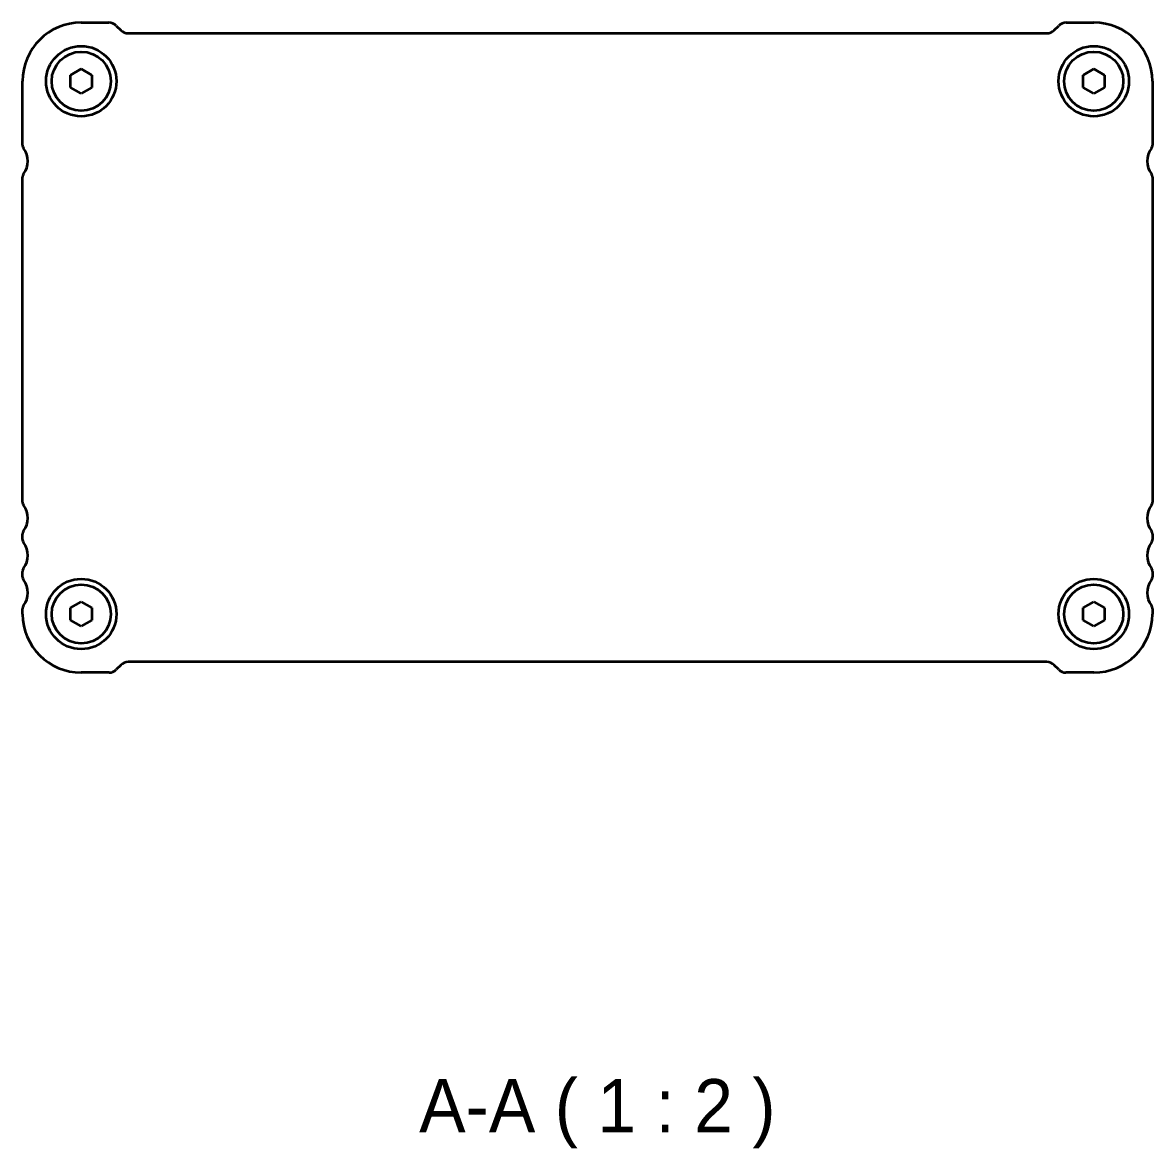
# Model space of a CAD drawing. Header units: millimetres. Extents: x 0 to 3168, y 0 to 562.
# Drawn here: x 860.5 to 966.5, y 135.7 to 241.3 of the extents above; entities that cross this region are included whole.
import ezdxf

# ---------------------------------------------------------------- set-up
doc = ezdxf.new("R2010")
doc.units = ezdxf.units.MM
doc.header["$LTSCALE"] = 1.5
doc.layers.add('Symbol (ISO)', color=7, linetype='Continuous', lineweight=18)
doc.layers.add('Visible (ISO)', color=7, linetype='Continuous', lineweight=35)
doc.styles.add('Note Text (TK)', font='')
doc.styles.get('Note Text (TK)').set_extended_font_data('MS PGothic')

msp = doc.modelspace()

# ---------------------------------------------------------------- linework, layer by layer
at = {"layer": 'Visible (ISO)'}
for p, q in [((866.0163, 241.3124), (868.6021, 241.3124)), ((869.3092, 241.0196), (869.7234, 240.6053)), ((957.3092, 240.6053), (957.7234, 241.0196)), ((958.4305, 241.3124), (961.0163, 241.3124)), ((870.4305, 240.3124), (956.6021, 240.3124)), ((865.0163, 236.3898), (866.0163, 236.9671)), ((865.0163, 235.2351), (865.0163, 236.3898)), ((866.0163, 236.9671), (867.0163, 236.3898)), ((867.0163, 236.3898), (867.0163, 235.2351)), ((960.0163, 236.3898), (961.0163, 236.9671)), ((960.0163, 235.2351), (960.0163, 236.3898)), ((961.0163, 236.9671), (962.0163, 236.3898)), ((962.0163, 236.3898), (962.0163, 235.2351)), ((860.5163, 229.8124), (860.5163, 235.8124)), ((966.5163, 235.8124), (966.5163, 229.8124)), ((866.0163, 234.6577), (865.0163, 235.2351)), ((867.0163, 235.2351), (866.0163, 234.6577)), ((961.0163, 234.6577), (960.0163, 235.2351)), ((962.0163, 235.2351), (961.0163, 234.6577)), ((860.5163, 196.3124), (860.5163, 226.8124)), ((966.5163, 226.8124), (966.5163, 196.3124)), ((860.5163, 192.8124), (860.5163, 193.3124)), ((966.5163, 193.3124), (966.5163, 192.8124)), ((860.5163, 189.3124), (860.5163, 189.8124)), ((966.5163, 189.8124), (966.5163, 189.3124)), ((865.0163, 186.3898), (866.0163, 186.9671)), ((866.0163, 186.9671), (867.0163, 186.3898)), ((960.0163, 186.3898), (961.0163, 186.9671)), ((961.0163, 186.9671), (962.0163, 186.3898)), ((860.5163, 185.8124), (860.5163, 186.3124)), ((865.0163, 185.2351), (865.0163, 186.3898)), ((867.0163, 186.3898), (867.0163, 185.2351)), ((960.0163, 185.2351), (960.0163, 186.3898)), ((962.0163, 186.3898), (962.0163, 185.2351)), ((966.5163, 186.3124), (966.5163, 185.8124)), ((866.0163, 184.6577), (865.0163, 185.2351)), ((867.0163, 185.2351), (866.0163, 184.6577)), ((961.0163, 184.6577), (960.0163, 185.2351)), ((962.0163, 185.2351), (961.0163, 184.6577)), ((956.6018, 181.3124), (870.4308, 181.3124)), ((868.6274, 180.3124), (866.0163, 180.3124)), ((869.7237, 181.0196), (869.3092, 180.605)), ((957.7234, 180.605), (957.3089, 181.0196)), ((961.0163, 180.3124), (958.4052, 180.3124))]:
    msp.add_line(p, q, dxfattribs=at)
for centre, radius in [((866.0163, 235.8124), 3.3), ((866.0163, 235.8124), 2.77), ((961.0163, 235.8124), 3.3), ((961.0163, 235.8124), 2.77), ((866.0163, 185.8124), 3.3), ((961.0163, 185.8124), 3.3), ((866.0163, 185.8124), 2.77), ((961.0163, 185.8124), 2.77)]:
    msp.add_circle(centre, radius, dxfattribs=at)
for centre, radius, start, end in [((866.0163, 235.8124), 5.5, 90, 180), ((868.6021, 240.3124), 1, 45, 90), ((958.4305, 240.3124), 1, 90, 135), ((961.0163, 235.8124), 5.5, 0, 90), ((870.4305, 241.3124), 1, 225, 270), ((956.6021, 241.3124), 1, 270, 315), ((861.0163, 229.8124), 0.5, 180, 216.869898), ((859.0163, 228.3124), 2, 323.130102, 36.869898), ((968.0163, 228.3124), 2, 143.130102, 216.869898), ((966.0163, 229.8124), 0.5, 323.130102, 0), ((861.0163, 226.8124), 0.5, 143.130102, 180), ((966.0163, 226.8124), 0.5, 0, 36.869898), ((861.0163, 196.3124), 0.5, 180, 216.869898), ((966.0163, 196.3124), 0.5, 323.130102, 0), ((859.0163, 194.8124), 2, 323.130102, 36.869898), ((968.0163, 194.8124), 2, 143.130102, 216.869898), ((861.0163, 193.3124), 0.5, 143.130102, 180), ((966.0163, 193.3124), 0.5, 0, 36.869898), ((861.0163, 192.8124), 0.5, 180, 216.869898), ((859.0163, 191.3124), 2, 323.130102, 36.869898), ((968.0163, 191.3124), 2, 143.130102, 216.869898), ((966.0163, 192.8124), 0.5, 323.130102, 0), ((861.0163, 189.8124), 0.5, 143.130102, 180), ((966.0163, 189.8124), 0.5, 0, 36.869898), ((861.0163, 189.3124), 0.5, 180, 216.869898), ((859.0163, 187.8124), 2, 323.130102, 36.869898), ((968.0163, 187.8124), 2, 143.130102, 216.869898), ((966.0163, 189.3124), 0.5, 323.130102, 0), ((861.0163, 186.3124), 0.5, 143.130102, 180), ((966.0163, 186.3124), 0.5, 0, 36.869898), ((866.0163, 185.8124), 5.5, 180, 270), ((961.0163, 185.8124), 5.5, 270, 0), ((870.4308, 180.3124), 1, 90, 135), ((956.6018, 180.3124), 1, 45, 90), ((868.6021, 181.3121), 1, 271.449227, 315), ((958.4305, 181.3121), 1, 225, 268.550773)]:
    msp.add_arc(centre, radius, start, end, dxfattribs=at)

# ---------------------------------------------------------------- texts
at = {"layer": 'Symbol (ISO)', "color": 7, "insert": (897.7227, 135.6638), "char_height": 5, "attachment_point": 7, "style": 'Note Text (TK)'}
msp.add_mtext('A-A ( 1 : 2 )', dxfattribs=at)

doc.saveas('drawing.dxf')
